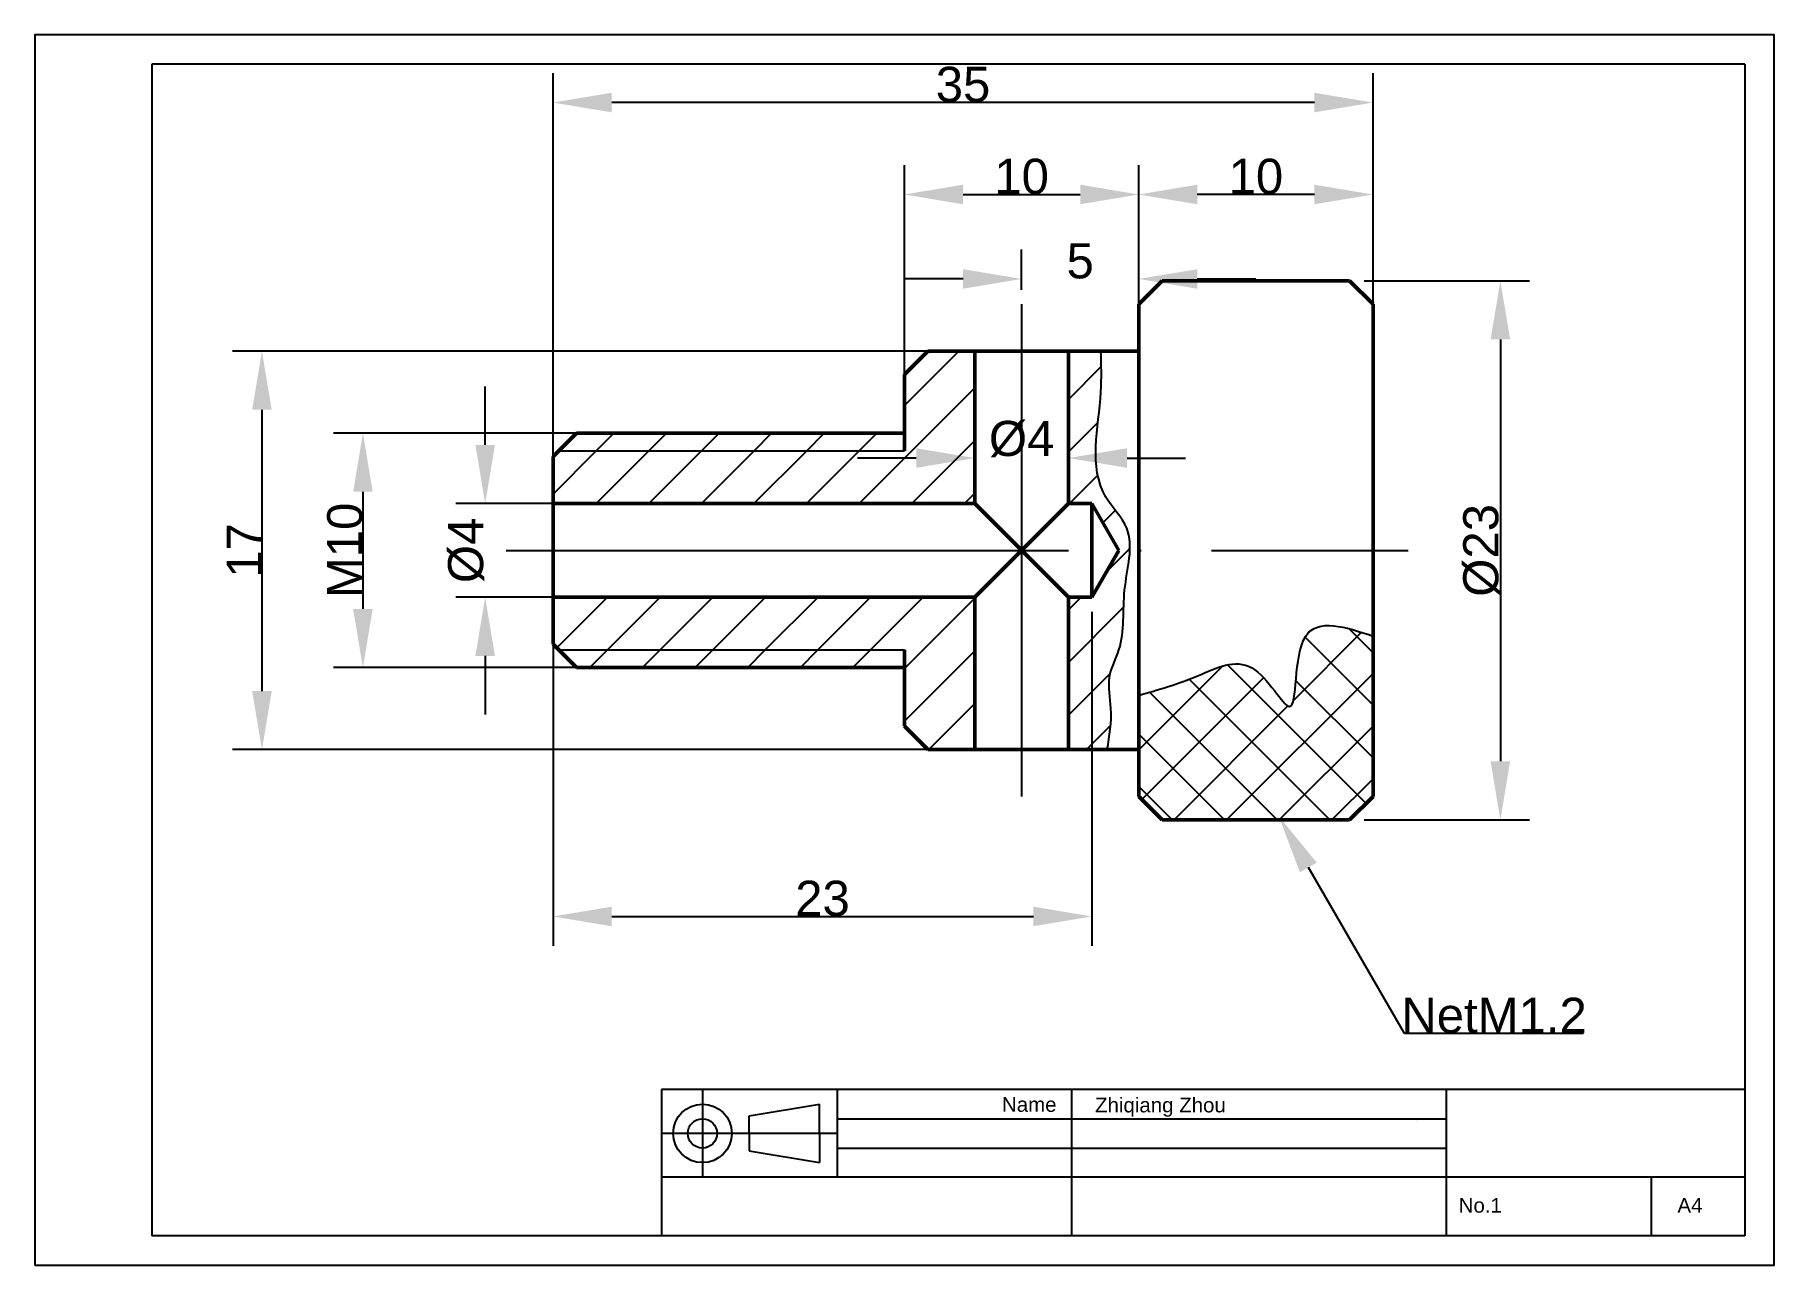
# Model space of a CAD drawing. Header units: millimetres. Extents: x 3854.5 to 3928.7, y 3143.2 to 3195.7.
import ezdxf

# ---------------------------------------------------------------- set-up
doc = ezdxf.new("R2010")
doc.units = ezdxf.units.MM
doc.linetypes.add('ACAD_ISO04W100', pattern=[30, 24, -3, 0, -3])
doc.layers.add('标注', color=3, linetype='Continuous', lineweight=25)
doc.layers.add('粗线', color=7, linetype='Continuous', lineweight=50)
doc.layers.add('辅助', color=1, linetype='ACAD_ISO04W100')
doc.styles.get("Standard").update_dxf_attribs({"font": 'arial.ttf'})
doc.dimstyles.new('机械无尺线', dxfattribs={"dimtxt": 1.5, "dimasz": 2.5, "dimexe": 1.25, "dimexo": 0.625, "dimgap": 0, "dimtad": 1, "dimtoh": 1, "dimdsep": 46, "dimtxsty": 'Standard', "dimcen": 0, "dimadec": 0, "dimazin": 0, "dimtfac": 1, "dimtofl": 0, "dimtmove": 0, "dimatfit": 3, "dimfxl": 0, "dimarcsym": 0})

# ---------------------------------------------------------------- blocks, each defined once
blk = doc.blocks.new('*D2')
at = {"layer": 'Defpoints', "color": 0, "transparency": 16777216}
for p in [(3877.436, 3175.716), (3873.683, 3171.716), (3877.436, 3171.716)]:
    blk.add_point(p, dxfattribs=at)
at = {"layer": '标注', "color": 0, "lineweight": -2, "transparency": 16777216}
for p, q in [((3873.683, 3178.216), (3873.683, 3180.716)), ((3876.811, 3175.716), (3872.433, 3175.716)), ((3876.811, 3171.716), (3872.433, 3171.716)), ((3873.683, 3169.216), (3873.683, 3166.716))]:
    blk.add_line(p, q, dxfattribs=at)
at = {"layer": '标注', "color": 0, "transparency": 16777216}
for points in [[(3873.266, 3178.216), (3874.099, 3178.216), (3873.683, 3175.716)], [(3873.266, 3169.216), (3874.099, 3169.216), (3873.683, 3171.716)]]:
    blk.add_solid(points, dxfattribs=at)
at = {"layer": '标注', "color": 0, "transparency": 16777216, "insert": (3872.875, 3173.716), "char_height": 1.5, "attachment_point": 5, "rotation": 90}
blk.add_mtext('%%C4', dxfattribs=at)
blk = doc.blocks.new('*D3')
at = {"layer": 'Defpoints', "color": 0, "transparency": 16777216}
for p in [(3880.407, 3178.716), (3868.463, 3168.716), (3880.407, 3168.716)]:
    blk.add_point(p, dxfattribs=at)
at = {"layer": '标注', "color": 0, "lineweight": -2, "transparency": 16777216}
for p, q in [((3879.782, 3178.716), (3867.213, 3178.716)), ((3868.463, 3176.216), (3868.463, 3171.216)), ((3879.782, 3168.716), (3867.213, 3168.716))]:
    blk.add_line(p, q, dxfattribs=at)
at = {"layer": '标注', "color": 0, "transparency": 16777216}
for points in [[(3868.046, 3176.216), (3868.88, 3176.216), (3868.463, 3178.716)], [(3868.046, 3171.216), (3868.88, 3171.216), (3868.463, 3168.716)]]:
    blk.add_solid(points, dxfattribs=at)
at = {"layer": '标注', "color": 0, "transparency": 16777216, "insert": (3867.697, 3173.716), "char_height": 1.5, "attachment_point": 5, "rotation": 90}
blk.add_mtext('M10', dxfattribs=at)
blk = doc.blocks.new('*D4')
at = {"layer": 'Defpoints', "color": 0, "transparency": 16777216}
for p in [(3894.582, 3182.216), (3864.153, 3165.216), (3894.582, 3165.216)]:
    blk.add_point(p, dxfattribs=at)
at = {"layer": '标注', "color": 0, "lineweight": -2, "transparency": 16777216}
for p, q in [((3893.957, 3182.216), (3862.903, 3182.216)), ((3864.153, 3179.716), (3864.153, 3167.716)), ((3893.957, 3165.216), (3862.903, 3165.216))]:
    blk.add_line(p, q, dxfattribs=at)
at = {"layer": '标注', "color": 0, "transparency": 16777216}
for points in [[(3863.736, 3179.716), (3864.57, 3179.716), (3864.153, 3182.216)], [(3863.736, 3167.716), (3864.57, 3167.716), (3864.153, 3165.216)]]:
    blk.add_solid(points, dxfattribs=at)
at = {"layer": '标注', "color": 0, "transparency": 16777216, "insert": (3863.4, 3173.716), "char_height": 1.5, "attachment_point": 5, "rotation": 90}
blk.add_mtext('17', dxfattribs=at)
blk = doc.blocks.new('*D5')
at = {"layer": 'Defpoints', "color": 0, "transparency": 16777216}
for p in [(3876.582, 3171.716), (3899.582, 3171.716), (3899.582, 3158.096)]:
    blk.add_point(p, dxfattribs=at)
at = {"layer": '标注', "color": 0, "lineweight": -2, "transparency": 16777216}
for p, q in [((3876.582, 3171.091), (3876.582, 3156.846)), ((3899.582, 3171.091), (3899.582, 3156.846)), ((3879.082, 3158.096), (3897.082, 3158.096))]:
    blk.add_line(p, q, dxfattribs=at)
at = {"layer": '标注', "color": 0, "transparency": 16777216}
for points in [[(3879.082, 3158.512), (3879.082, 3157.679), (3876.582, 3158.096)], [(3897.082, 3158.512), (3897.082, 3157.679), (3899.582, 3158.096)]]:
    blk.add_solid(points, dxfattribs=at)
at = {"layer": '标注', "color": 0, "transparency": 16777216, "insert": (3888.082, 3158.862), "char_height": 1.5, "attachment_point": 5}
blk.add_mtext('23', dxfattribs=at)
blk = doc.blocks.new('*D6')
at = {"layer": 'Defpoints', "color": 0, "transparency": 16777216}
for p in [(3876.582, 3192.825), (3911.582, 3179.167), (3876.582, 3176.915)]:
    blk.add_point(p, dxfattribs=at)
at = {"layer": '标注', "color": 0, "lineweight": -2, "transparency": 16777216}
for p, q in [((3876.582, 3177.54), (3876.582, 3194.075)), ((3911.582, 3179.792), (3911.582, 3194.075)), ((3909.082, 3192.825), (3879.082, 3192.825))]:
    blk.add_line(p, q, dxfattribs=at)
at = {"layer": '标注', "color": 0, "transparency": 16777216}
for points in [[(3879.082, 3193.242), (3879.082, 3192.409), (3876.582, 3192.825)], [(3909.082, 3193.242), (3909.082, 3192.409), (3911.582, 3192.825)]]:
    blk.add_solid(points, dxfattribs=at)
at = {"layer": '标注', "color": 0, "transparency": 16777216, "insert": (3894.082, 3193.592), "char_height": 1.5, "attachment_point": 5}
blk.add_mtext('35', dxfattribs=at)
blk = doc.blocks.new('*D7')
at = {"layer": 'Defpoints', "color": 0, "transparency": 16777216}
for p in [(3901.582, 3188.902), (3901.582, 3179.167), (3911.582, 3179.167)]:
    blk.add_point(p, dxfattribs=at)
at = {"layer": '标注', "color": 0, "lineweight": -2, "transparency": 16777216}
for p, q in [((3901.582, 3179.792), (3901.582, 3190.152)), ((3911.582, 3179.792), (3911.582, 3190.152)), ((3909.082, 3188.902), (3904.082, 3188.902))]:
    blk.add_line(p, q, dxfattribs=at)
at = {"layer": '标注', "color": 0, "transparency": 16777216}
for points in [[(3904.082, 3189.319), (3904.082, 3188.485), (3901.582, 3188.902)], [(3909.082, 3189.319), (3909.082, 3188.485), (3911.582, 3188.902)]]:
    blk.add_solid(points, dxfattribs=at)
at = {"layer": '标注', "color": 0, "transparency": 16777216, "insert": (3906.582, 3189.668), "char_height": 1.5, "attachment_point": 5}
blk.add_mtext('10', dxfattribs=at)
blk = doc.blocks.new('*D8')
at = {"layer": 'Defpoints', "color": 0, "transparency": 16777216}
for p in [(3901.582, 3188.902), (3891.582, 3179.821), (3901.582, 3179.821)]:
    blk.add_point(p, dxfattribs=at)
at = {"layer": '标注', "color": 0, "lineweight": -2, "transparency": 16777216}
for p, q in [((3891.582, 3180.446), (3891.582, 3190.152)), ((3901.582, 3180.446), (3901.582, 3190.152)), ((3894.082, 3188.902), (3899.082, 3188.902))]:
    blk.add_line(p, q, dxfattribs=at)
at = {"layer": '标注', "color": 0, "transparency": 16777216}
for points in [[(3894.082, 3189.319), (3894.082, 3188.485), (3891.582, 3188.902)], [(3899.082, 3189.319), (3899.082, 3188.485), (3901.582, 3188.902)]]:
    blk.add_solid(points, dxfattribs=at)
at = {"layer": '标注', "color": 0, "transparency": 16777216, "insert": (3896.582, 3189.668), "char_height": 1.5, "attachment_point": 5}
blk.add_mtext('10', dxfattribs=at)
blk = doc.blocks.new('*D9')
at = {"layer": 'Defpoints', "color": 0, "transparency": 16777216}
for p in [(3901.582, 3185.299), (3896.582, 3184.216), (3901.582, 3184.216)]:
    blk.add_point(p, dxfattribs=at)
at = {"layer": '标注', "color": 0, "lineweight": -2, "transparency": 16777216}
for p, q in [((3896.582, 3184.841), (3896.582, 3186.549)), ((3901.582, 3184.841), (3901.582, 3186.549)), ((3894.082, 3185.299), (3891.582, 3185.299)), ((3904.082, 3185.299), (3906.582, 3185.299))]:
    blk.add_line(p, q, dxfattribs=at)
at = {"layer": '标注', "color": 0, "transparency": 16777216}
for points in [[(3894.082, 3185.716), (3894.082, 3184.882), (3896.582, 3185.299)], [(3904.082, 3185.716), (3904.082, 3184.882), (3901.582, 3185.299)]]:
    blk.add_solid(points, dxfattribs=at)
at = {"layer": '标注', "color": 0, "transparency": 16777216, "insert": (3899.082, 3186.062), "char_height": 1.5, "attachment_point": 5}
blk.add_mtext('5', dxfattribs=at)
blk = doc.blocks.new('*D10')
at = {"layer": 'Defpoints', "color": 0, "transparency": 16777216}
for p in [(3910.582, 3185.216), (3910.582, 3162.216), (3917.017, 3162.216)]:
    blk.add_point(p, dxfattribs=at)
at = {"layer": '标注', "color": 0, "lineweight": -2, "transparency": 16777216}
for p, q in [((3911.207, 3185.216), (3918.267, 3185.216)), ((3917.017, 3182.716), (3917.017, 3164.716)), ((3911.207, 3162.216), (3918.267, 3162.216))]:
    blk.add_line(p, q, dxfattribs=at)
at = {"layer": '标注', "color": 0, "transparency": 16777216}
for points in [[(3916.6, 3182.716), (3917.434, 3182.716), (3917.017, 3185.216)], [(3916.6, 3164.716), (3917.434, 3164.716), (3917.017, 3162.216)]]:
    blk.add_solid(points, dxfattribs=at)
at = {"layer": '标注', "color": 0, "transparency": 16777216, "insert": (3916.209, 3173.716), "char_height": 1.5, "attachment_point": 5, "rotation": 90}
blk.add_mtext('%%C23', dxfattribs=at)
blk = doc.blocks.new('*D11')
at = {"layer": 'Defpoints', "color": 0, "transparency": 16777216}
for p in [(3894.582, 3178.966), (3898.582, 3178.966), (3898.582, 3177.657)]:
    blk.add_point(p, dxfattribs=at)
at = {"layer": '标注', "color": 0, "lineweight": -2, "transparency": 16777216}
for p, q in [((3894.582, 3178.341), (3894.582, 3176.407)), ((3898.582, 3178.341), (3898.582, 3176.407)), ((3892.082, 3177.657), (3889.582, 3177.657)), ((3901.082, 3177.657), (3903.582, 3177.657))]:
    blk.add_line(p, q, dxfattribs=at)
at = {"layer": '标注', "color": 0, "transparency": 16777216}
for points in [[(3892.082, 3178.074), (3892.082, 3177.241), (3894.582, 3177.657)], [(3901.082, 3178.074), (3901.082, 3177.241), (3898.582, 3177.657)]]:
    blk.add_solid(points, dxfattribs=at)
at = {"layer": '标注', "color": 0, "transparency": 16777216, "insert": (3896.582, 3178.465), "char_height": 1.5, "attachment_point": 5}
blk.add_mtext('%%C4', dxfattribs=at)
blk = doc.blocks.new('*D15')
at = {"layer": 'Defpoints', "color": 0, "transparency": 16777216}
for p in [(3903.073, 3170.117), (3907.569, 3162.351)]:
    blk.add_point(p, dxfattribs=at)
at = {"layer": '标注', "color": 0, "lineweight": -2, "transparency": 16777216}
for p, q in [((3912.923, 3153.103), (3908.821, 3160.188)), ((3920.572, 3153.103), (3912.923, 3153.103))]:
    blk.add_line(p, q, dxfattribs=at)
at = {"layer": '标注', "color": 0, "transparency": 16777216}
blk.add_solid([(3909.182, 3160.396), (3908.461, 3159.979), (3907.569, 3162.351)], dxfattribs=at)
at = {"layer": '标注', "color": 0, "transparency": 16777216, "insert": (3916.748, 3153.868), "char_height": 1.5, "attachment_point": 5}
blk.add_mtext('NetM1.2', dxfattribs=at)

msp = doc.modelspace()

# ---------------------------------------------------------------- hatches: boundary and pattern name
h = msp.add_hatch()
h.set_pattern_fill('LINE', color=4, scale=0.5, angle=45)
h.paths.add_polyline_path([(3894.582, 3182.216), (3892.582, 3182.216), (3891.582, 3181.216), (3891.582, 3177.966), (3876.832, 3177.966), (3876.582, 3177.716), (3876.582, 3175.716), (3894.582, 3175.716)])
h = msp.add_hatch()
h.set_pattern_fill('LINE', color=4, scale=0.5, angle=45)
edge = h.paths.add_edge_path()
edge.add_spline(control_points=[(3901.204, 3173.716), (3901.218, 3174.049), (3901.138, 3174.878), (3899.26, 3176.676), (3900.048, 3179.592), (3899.983, 3181.644), (3899.965, 3182.216)], knot_values=[8.5319, 8.5319, 8.5319, 8.5319, 9.535106, 11.131798, 15.623534, 17.361151, 17.361151, 17.361151, 17.361151], degree=3, periodic=0)
edge.add_line((3899.965, 3182.216), (3898.582, 3182.216))
edge.add_line((3898.582, 3182.216), (3898.582, 3175.716))
edge.add_line((3898.582, 3175.716), (3899.582, 3175.716))
edge.add_line((3899.582, 3175.716), (3900.737, 3173.716))
edge.add_line((3900.737, 3173.716), (3901.204, 3173.716))
h = msp.add_hatch()
h.set_pattern_fill('LINE', color=4, scale=0.5, angle=45)
h.paths.add_polyline_path([(3891.582, 3178.716), (3877.582, 3178.716), (3876.832, 3177.966), (3891.582, 3177.966)], flags=17)
h = msp.add_hatch()
h.set_pattern_fill('LINE', color=4, scale=0.5, angle=45)
edge = h.paths.add_edge_path()
edge.add_spline(control_points=[(3900.237, 3165.216), (3900.333, 3165.8), (3900.501, 3166.824), (3900.175, 3168.299), (3901.047, 3169.873), (3900.819, 3171.684), (3901.181, 3173.171), (3901.204, 3173.716)], knot_values=[0, 0, 0, 0, 1.770179, 3.099729, 4.337399, 6.891357, 8.5319, 8.5319, 8.5319, 8.5319], degree=3, periodic=0)
edge.add_line((3901.204, 3173.716), (3900.737, 3173.716))
edge.add_line((3900.737, 3173.716), (3899.582, 3171.716))
edge.add_line((3899.582, 3171.716), (3898.582, 3171.716))
edge.add_line((3898.582, 3171.716), (3898.582, 3165.216))
edge.add_line((3898.582, 3165.216), (3900.237, 3165.216))
h = msp.add_hatch()
h.set_pattern_fill('LINE', color=4, scale=0.5, angle=45)
h.paths.add_polyline_path([(3894.582, 3171.716), (3876.582, 3171.716), (3876.582, 3169.716), (3876.832, 3169.466), (3891.582, 3169.466), (3891.582, 3166.216), (3892.582, 3165.216), (3894.582, 3165.216)])
h = msp.add_hatch()
h.set_pattern_fill('ANSI37', color=4, scale=0.5)
edge = h.paths.add_edge_path()
edge.add_spline(control_points=[(3911.582, 3170.062), (3910.401, 3170.451), (3907.952, 3171.257), (3908.56, 3165.416), (3906.498, 3169.529), (3903.951, 3168.208), (3902.412, 3167.77), (3901.582, 3167.534)], knot_values=[0, 0, 0, 0, 2.871196, 5.955001, 8.261301, 10.557667, 13.240438, 13.240438, 13.240438, 13.240438], degree=3, periodic=0)
edge.add_line((3901.582, 3167.534), (3901.582, 3163.216))
edge.add_line((3901.582, 3163.216), (3902.582, 3162.216))
edge.add_line((3902.582, 3162.216), (3910.582, 3162.216))
edge.add_line((3910.582, 3162.216), (3911.582, 3163.216))
edge.add_line((3911.582, 3163.216), (3911.582, 3170.062))
h = msp.add_hatch()
h.set_pattern_fill('LINE', color=4, scale=0.5, angle=45)
h.paths.add_polyline_path([(3891.582, 3169.466), (3876.832, 3169.466), (3877.582, 3168.716), (3891.582, 3168.716)], flags=17)

# ---------------------------------------------------------------- linework, layer by layer
for p, q in [((3927.457, 3194.466), (3859.457, 3194.466)), ((3859.457, 3194.466), (3859.457, 3144.466)), ((3927.457, 3194.466), (3927.457, 3144.466)), ((3876.832, 3177.966), (3891.582, 3177.966)), ((3876.832, 3169.466), (3891.582, 3169.466)), ((3927.457, 3150.716), (3881.207, 3150.716)), ((3881.207, 3150.716), (3881.207, 3144.466)), ((3882.957, 3150.716), (3882.957, 3146.966)), ((3888.707, 3150.716), (3888.707, 3146.966)), ((3898.707, 3150.716), (3898.707, 3144.466)), ((3914.707, 3150.716), (3914.707, 3144.466)), ((3884.957, 3149.591), (3887.957, 3150.091)), ((3887.957, 3148.841), (3887.957, 3150.091)), ((3884.957, 3148.841), (3884.957, 3149.591)), ((3888.707, 3149.466), (3914.707, 3149.466)), ((3914.707, 3149.466), (3913.457, 3149.432)), ((3888.707, 3148.841), (3881.207, 3148.841)), ((3884.957, 3148.841), (3884.957, 3148.091)), ((3887.957, 3148.841), (3887.957, 3147.591)), ((3888.707, 3148.216), (3914.707, 3148.216)), ((3884.957, 3148.091), (3887.957, 3147.591)), ((3927.457, 3146.966), (3881.207, 3146.966)), ((3923.457, 3146.966), (3923.457, 3144.466)), ((3927.457, 3144.466), (3859.457, 3144.466))]:
    msp.add_line(p, q)
msp.add_lwpolyline([(3854.457, 3143.216), (3928.707, 3143.216), (3928.707, 3195.716), (3854.457, 3195.716)], close=True)
for radius in [1.25, 0.625]:
    msp.add_circle((3882.957, 3148.841), radius)
for points in [[(3900.237, 3165.216), (3900.394, 3166.979), (3900.337, 3168.307), (3900.737, 3169.479), (3900.98, 3172.021), (3901.066, 3174.663), (3900.18, 3175.992), (3899.965, 3180.478), (3899.965, 3182.216)], [(3901.582, 3167.534), (3904.129, 3168.377), (3906.402, 3168.707), (3908.014, 3167.058), (3908.711, 3170.062), (3911.582, 3170.062)]]:
    msp.add_spline(points, degree=3)
at = {"layer": '粗线'}
for p, q in [((3901.582, 3184.216), (3902.582, 3185.216)), ((3910.582, 3185.216), (3902.582, 3185.216)), ((3910.582, 3185.216), (3911.582, 3184.216)), ((3901.582, 3184.216), (3901.582, 3163.216)), ((3911.582, 3184.216), (3911.582, 3163.216)), ((3891.582, 3181.216), (3892.582, 3182.216)), ((3901.582, 3182.216), (3892.582, 3182.216)), ((3894.582, 3182.216), (3894.582, 3175.716)), ((3898.582, 3182.216), (3898.582, 3175.716)), ((3891.582, 3181.216), (3891.582, 3177.966)), ((3876.582, 3177.716), (3877.582, 3178.716)), ((3877.582, 3178.716), (3891.582, 3178.716)), ((3876.582, 3177.716), (3876.582, 3169.716)), ((3876.582, 3177.716), (3876.582, 3169.716)), ((3876.582, 3175.716), (3894.582, 3175.716)), ((3876.582, 3175.716), (3876.582, 3171.716)), ((3894.582, 3175.716), (3898.582, 3171.716)), ((3898.582, 3175.716), (3894.582, 3171.716)), ((3898.582, 3175.716), (3899.582, 3175.716)), ((3899.582, 3175.716), (3899.582, 3171.716)), ((3899.582, 3175.716), (3900.737, 3173.716)), ((3899.582, 3171.716), (3900.737, 3173.716)), ((3876.582, 3171.716), (3894.582, 3171.716)), ((3894.582, 3171.716), (3894.582, 3165.216)), ((3898.582, 3171.716), (3898.582, 3165.216)), ((3898.582, 3171.716), (3899.582, 3171.716)), ((3876.582, 3169.716), (3877.582, 3168.716)), ((3891.582, 3169.466), (3891.582, 3166.216)), ((3877.582, 3168.716), (3891.582, 3168.716)), ((3891.582, 3166.216), (3892.582, 3165.216)), ((3901.582, 3165.216), (3892.582, 3165.216)), ((3901.582, 3163.216), (3902.582, 3162.216)), ((3911.582, 3163.216), (3910.582, 3162.216)), ((3910.582, 3162.216), (3902.582, 3162.216))]:
    msp.add_line(p, q, dxfattribs=at)
at = {"layer": '辅助'}
for p, q in [((3896.582, 3184.216), (3896.582, 3163.216)), ((3874.582, 3173.716), (3913.082, 3173.716))]:
    msp.add_line(p, q, dxfattribs=at)

# ---------------------------------------------------------------- texts
for s, p in [('Name', (3895.743, 3149.761)), ('Zhiqiang Zhou', (3899.716, 3149.736))]:
    msp.add_text(s, height=0.625).set_placement(p)
at = {"char_height": 0.625, "attachment_point": 1}
for s, insert in [('No.1', (3915.238, 3146.083)), ('A4', (3924.576, 3146.083))]:
    msp.add_mtext_dynamic_manual_height_columns(s, width=10, gutter_width=3.125, heights=[1.044], dxfattribs=dict(at, insert=insert))

# ---------------------------------------------------------------- dimensions: what is measured, and where the dimension line sits
at = {"layer": '标注'}
for base, p1, p2, picture, middle in [((3876.582, 3192.825), (3911.582, 3179.167), (3876.582, 3176.915), '*D6', (3894.082, 3193.592)), ((3901.582, 3188.902), (3891.582, 3179.821), (3901.582, 3179.821), '*D8', (3896.582, 3189.668)), ((3901.582, 3188.902), (3911.582, 3179.167), (3901.582, 3179.167), '*D7', (3906.582, 3189.668)), ((3901.582, 3185.299), (3896.582, 3184.216), (3901.582, 3184.216), '*D9', (3899.082, 3186.062)), ((3899.582, 3158.096), (3876.582, 3171.716), (3899.582, 3171.716), '*D5', (3888.082, 3158.862))]:
    dim = msp.add_linear_dim(base=base, p1=p1, p2=p2, dimstyle='机械无尺线', dxfattribs=at)
    dim.commit()
    dim.dimension.update_dxf_attribs({"geometry": picture, "text_midpoint": middle})
for base, p1, p2, text, picture, middle in [((3917.017, 3162.216), (3910.582, 3185.216), (3910.582, 3162.216), '%%C<>', '*D10', (3916.209, 3173.716)), ((3873.683, 3171.716), (3877.436, 3175.716), (3877.436, 3171.716), '%%C<>', '*D2', (3872.875, 3173.716)), ((3868.463, 3168.716), (3880.407, 3178.716), (3880.407, 3168.716), 'M<>', '*D3', (3867.697, 3173.716))]:
    dim = msp.add_linear_dim(base=base, p1=p1, p2=p2, angle=90, text=text, dimstyle='机械无尺线', dxfattribs=at)
    dim.commit()
    dim.dimension.update_dxf_attribs({"geometry": picture, "text_midpoint": middle})
dim = msp.add_linear_dim(base=(3864.153, 3165.216), p1=(3894.582, 3182.216), p2=(3894.582, 3165.216), angle=90, dimstyle='机械无尺线', dxfattribs=at)
dim.commit()
dim.dimension.update_dxf_attribs({"geometry": '*D4', "text_midpoint": (3863.4, 3173.716)})
dim = msp.add_linear_dim(base=(3898.582, 3177.657), p1=(3894.582, 3178.966), p2=(3898.582, 3178.966), text='%%C<>', dimstyle='机械无尺线', dxfattribs=at)
dim.commit()
dim.dimension.update_dxf_attribs({"geometry": '*D11', "text_midpoint": (3896.582, 3178.465)})
dim = msp.add_radius_dim(center=(3903.073, 3170.117), mpoint=(3907.569, 3162.351), text='NetM1.2', dimstyle='机械无尺线', dxfattribs=at)
dim.commit()
dim.dimension.update_dxf_attribs({"geometry": '*D15', "text_midpoint": (3916.748, 3153.103), "dimtype": 164})

doc.saveas('drawing.dxf')
